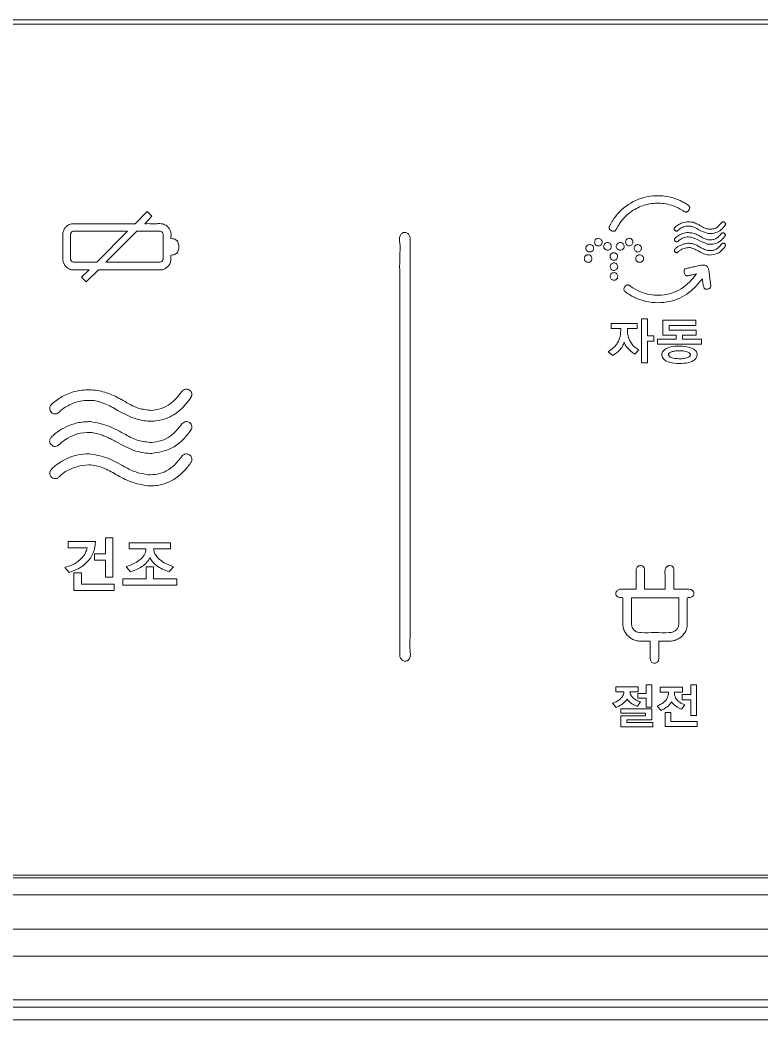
# Model space of a CAD drawing. Extents: x 7905 to 14077, y -986 to 9572.
# Drawn here: x 8870.1 to 8913.3, y -216.3 to -158 of the extents above; entities that cross this region are included whole.
import ezdxf

# ---------------------------------------------------------------- set-up
doc = ezdxf.new("R2010")
doc.units = 0
doc.header["$LTSCALE"] = 20
doc.header["$MEASUREMENT"] = 0
doc.layers.get('0').update_dxf_attribs({"linetype": 'CONTINUOUS'})

msp = doc.modelspace()

# ---------------------------------------------------------------- linework, layer by layer
at = {"color": 7, "linetype": 'Continuous', "lineweight": 15}
for p, q in [((8816.85923, -158.24731), (9020.85923, -158.24731)), ((8816.95162, -157.99746), (9020.95162, -157.99746)), ((8876.84525, -169.8718), (8877.53105, -169.16314)), ((8877.80537, -169.43746), (8877.39389, -169.8718)), ((8877.53105, -169.16314), (8877.80537, -169.43746)), ((8874.60497, -172.11208), (8876.38805, -170.30614)), ((8876.93669, -170.30614), (8875.13075, -172.11208)), ((8873.71343, -172.98076), (8874.14777, -172.56928)), ((8873.98775, -173.25508), (8873.71343, -172.98076)), ((8874.69641, -172.56928), (8873.98775, -173.25508)), ((8906.36488, -177.97837), (8906.36488, -175.42285)), ((8906.36488, -175.42285), (8906.71695, -175.42285)), ((8906.71695, -175.42285), (8906.71695, -176.40816)), ((8904.59838, -175.68698), (8906.11462, -175.68698)), ((8904.59838, -175.99072), (8904.59838, -175.68698)), ((8905.16389, -175.99072), (8904.59838, -175.99072)), ((8906.11462, -175.99072), (8905.547, -175.99072)), ((8906.11462, -175.68698), (8906.11462, -175.99072)), ((8907.61428, -175.50501), (8909.5341, -175.50501)), ((8907.61428, -176.37955), (8907.61428, -175.50501)), ((8907.96918, -175.79782), (8907.96918, -176.08745)), ((8909.5341, -175.79782), (8907.96918, -175.79782)), ((8909.5341, -175.50501), (8909.5341, -175.79782)), ((8906.71695, -176.40816), (8907.08878, -176.40816)), ((8907.08878, -176.40816), (8907.08878, -176.72354)), ((8907.29643, -176.60145), (8908.39568, -176.60145)), ((8907.29643, -176.8939), (8907.29643, -176.60145)), ((8908.39568, -176.37955), (8907.61428, -176.37955)), ((8907.96918, -176.08745), (8909.56232, -176.08745)), ((8908.39568, -176.60145), (8908.39568, -176.37955)), ((8908.75869, -176.37955), (8908.75869, -176.60145)), ((8909.56232, -176.37955), (8908.75869, -176.37955)), ((8908.75869, -176.60145), (8909.86324, -176.60145)), ((8909.56232, -176.08745), (8909.56232, -176.37955)), ((8909.86324, -176.60145), (8909.86324, -176.8939)), ((8906.71695, -176.72354), (8906.71695, -177.97837)), ((8907.08878, -176.72354), (8906.71695, -176.72354)), ((8909.86324, -176.8939), (8907.29643, -176.8939)), ((8904.68905, -177.55811), (8904.42517, -177.33198)), ((8906.20282, -177.22685), (8905.97845, -177.48156)), ((8906.71695, -177.97837), (8906.36488, -177.97837)), ((8875.10137, -188.19379), (8875.53176, -188.19379)), ((8875.10137, -189.12406), (8875.10137, -188.19379)), ((8875.53176, -188.19379), (8875.53176, -190.47379)), ((8872.93225, -188.75918), (8872.93225, -188.39829)), ((8872.93225, -188.39829), (8874.52821, -188.39829)), ((8874.02903, -188.75918), (8872.93225, -188.75918)), ((8876.48271, -188.46807), (8878.89853, -188.46807)), ((8876.48271, -188.82861), (8876.48271, -188.46807)), ((8877.46519, -188.83073), (8876.48271, -188.82861)), ((8878.89853, -188.82861), (8877.91604, -188.83073)), ((8878.89853, -188.46807), (8878.89853, -188.82861)), ((8874.46637, -189.12406), (8875.10137, -189.12406)), ((8874.46637, -189.48425), (8874.46637, -189.12406)), ((8872.98128, -190.19957), (8872.73786, -189.91277)), ((8875.10137, -189.48425), (8874.46637, -189.48425)), ((8875.10137, -190.47379), (8875.10137, -189.48425)), ((8877.47556, -190.57489), (8877.47556, -189.88415)), ((8877.47556, -189.88415), (8877.9056, -189.88415)), ((8877.9056, -189.88415), (8877.9056, -190.57489)), ((8873.26858, -191.24821), (8873.26858, -190.22762)), ((8873.26858, -190.22762), (8873.69897, -190.22762)), ((8873.69897, -190.22762), (8873.69897, -190.88696)), ((8875.53176, -190.47379), (8875.10137, -190.47379)), ((8876.12196, -190.57489), (8877.47556, -190.57489)), ((8876.12196, -190.93543), (8876.12196, -190.57489)), ((8877.9056, -190.57489), (8879.25921, -190.57489)), ((8879.25921, -190.57489), (8879.25921, -190.93543)), ((8873.69897, -190.88696), (8875.61491, -190.88696)), ((8875.61491, -190.88696), (8875.61491, -191.24821)), ((8879.25921, -190.93543), (8876.12196, -190.93543)), ((8906.54722, -191.17889), (8907.74102, -191.17889)), ((8875.61491, -191.24821), (8873.26858, -191.24821)), ((8905.78593, -191.67314), (8908.54289, -191.67314)), ((8904.86246, -196.87791), (8906.16632, -196.87791)), ((8904.86246, -197.1686), (8904.86246, -196.87791)), ((8906.16632, -196.87791), (8906.16632, -197.1686)), ((8906.64328, -196.75373), (8906.97066, -196.75373)), ((8906.64328, -197.25045), (8906.64328, -196.75373)), ((8906.97066, -196.75373), (8906.97066, -198.04913)), ((8907.45887, -196.89485), (8908.76273, -196.89485)), ((8907.45887, -197.18553), (8907.45887, -196.89485)), ((8908.76273, -196.89485), (8908.76273, -197.18553)), ((8909.23969, -196.75373), (8909.56706, -196.75373)), ((8909.23969, -197.321), (8909.23969, -196.75373)), ((8909.56706, -196.75373), (8909.56706, -198.54867)), ((8905.33941, -197.1686), (8904.86246, -197.1686)), ((8906.16632, -197.1686), (8905.68937, -197.1686)), ((8906.14657, -197.25045), (8906.64328, -197.25045)), ((8906.14657, -197.5242), (8906.14657, -197.25045)), ((8906.64328, -197.5242), (8906.14657, -197.5242)), ((8906.64328, -198.04913), (8906.64328, -197.5242)), ((8907.93582, -197.18553), (8907.45887, -197.18553)), ((8908.76273, -197.18553), (8908.28295, -197.18553)), ((8908.74298, -197.321), (8909.23969, -197.321)), ((8908.74298, -197.62016), (8908.74298, -197.321)), ((8904.88221, -198.07453), (8904.66772, -197.82053)), ((8905.15597, -198.15356), (8906.96219, -198.15356)), ((8905.15597, -198.4132), (8905.15597, -198.15356)), ((8906.30461, -197.74433), (8906.12681, -198.00116)), ((8906.97066, -198.04913), (8906.64328, -198.04913)), ((8906.96219, -198.15356), (8906.96219, -198.79984)), ((8907.50402, -198.24669), (8907.26978, -198.00116)), ((8908.88691, -197.91367), (8908.68935, -198.16767)), ((8909.23969, -197.62016), (8908.74298, -197.62016)), ((8909.23969, -198.54867), (8909.23969, -197.62016)), ((8906.60659, -198.4132), (8905.15597, -198.4132)), ((8905.15597, -198.55996), (8906.60659, -198.55996)), ((8905.15597, -199.20907), (8905.15597, -198.55996)), ((8906.60659, -198.55996), (8906.60659, -198.4132)), ((8907.74955, -198.37087), (8908.07693, -198.37087)), ((8907.74955, -199.18085), (8907.74955, -198.37087)), ((8908.07693, -198.37087), (8908.07693, -198.8958)), ((8909.56706, -198.54867), (8909.23969, -198.54867)), ((8907.02428, -199.20907), (8905.15597, -199.20907)), ((8905.50874, -198.79984), (8905.50874, -198.9466)), ((8906.96219, -198.79984), (8905.50874, -198.79984)), ((8905.50874, -198.9466), (8907.02428, -198.9466)), ((8907.02428, -198.9466), (8907.02428, -199.20907)), ((8909.62069, -199.18085), (8907.74955, -199.18085)), ((8908.07693, -198.8958), (8909.62069, -198.8958)), ((8909.62069, -198.8958), (8909.62069, -199.18085)), ((9020.85923, -207.84731), (8816.85923, -207.84731)), ((9020.95162, -207.99746), (8816.95162, -207.99746)), ((8816.95163, -208.99746), (9020.95163, -208.99746)), ((9020.95162, -210.99746), (8816.95162, -210.99746)), ((9015.33321, -212.56551), (8822.57003, -212.56551)), ((8822.50781, -215.1104), (9015.39544, -215.1104)), ((9015.39544, -215.53622), (8822.50781, -215.53622)), ((8817.86493, -216.29108), (9020.03832, -216.29108)), ((8817.86493, -216.29168), (9020.03832, -216.29168))]:
    msp.add_line(p, q, dxfattribs=at)
for points, knots in [([(8909.08023, -168.789), (8909.10012, -168.8044), (8909.13464, -168.83114), (8909.16887, -168.88293), (8909.18272, -168.94769), (8909.16061, -169.03), (8909.11153, -169.10489), (8909.05518, -169.16317), (8908.99668, -169.19316), (8908.93247, -169.19505), (8908.85621, -169.16616), (8908.76085, -169.0955), (8908.51182, -168.95096), (8908.02383, -168.73577), (8907.26836, -168.6322), (8906.43348, -168.78091), (8905.68086, -169.17633), (8905.2234, -169.64504), (8905.00569, -169.99476), (8904.93192, -170.12344), (8904.899, -170.1978), (8904.87297, -170.23996), (8904.84375, -170.2754), (8904.80554, -170.30251), (8904.74452, -170.32112), (8904.65368, -170.30278), (8904.56697, -170.25867), (8904.50458, -170.20204), (8904.48106, -170.15045), (8904.47822, -170.10267), (8904.48611, -170.05866), (8904.505, -170.00631), (8904.54668, -169.91973), (8904.61625, -169.79546), (8904.7363, -169.5983), (8904.95968, -169.29647), (8905.49147, -168.76217), (8906.52856, -168.23154), (8907.72861, -168.19967), (8908.49379, -168.45879), (8908.85318, -168.64004), (8909.00379, -168.73885), (8909.08023, -168.789)], [0, 0, 0, 0, 0.00663282, 0.01151467, 0.01611634, 0.02376659, 0.03331543, 0.03968121, 0.04507853, 0.05028373, 0.05619537, 0.06633925, 0.08162239, 0.13249755, 0.2067574, 0.28002871, 0.35386234, 0.42874618, 0.45016549, 0.46305569, 0.46802177, 0.47168771, 0.47616766, 0.48010768, 0.48393272, 0.49275186, 0.50368917, 0.50957507, 0.51472546, 0.5182386, 0.52211861, 0.52649757, 0.53295543, 0.54757091, 0.56423804, 0.59412624, 0.64690614, 0.76298116, 0.89347387, 0.95228325, 0.97578085, 1, 1, 1, 1]), ([(8874.14777, -172.56928), (8873.99482, -172.56932), (8873.77458, -172.56936), (8873.5013, -172.56918), (8873.3099, -172.56965), (8873.08932, -172.5671), (8872.86537, -172.46038), (8872.71353, -172.27833), (8872.63673, -172.09414), (8872.61432, -171.94528), (8872.61628, -171.85252), (8872.61606, -171.78424), (8872.61619, -171.67003), (8872.61637, -171.3955), (8872.6136, -171.01997), (8872.6209, -170.68613), (8872.61153, -170.45865), (8872.64051, -170.28661), (8872.75444, -170.08831), (8872.93961, -169.929), (8873.1391, -169.87313), (8873.26374, -169.87179), (8873.35944, -169.87182), (8873.51616, -169.87179), (8873.87468, -169.87181), (8875.00145, -169.87179), (8876.02578, -169.8718), (8876.84525, -169.8718)], [0, 0, 0, 0, 0.05809144, 0.08365195, 0.10373508, 0.13089941, 0.16675818, 0.19352461, 0.21936393, 0.24161685, 0.25011364, 0.25458385, 0.26755074, 0.29348451, 0.35883767, 0.41018647, 0.42021368, 0.44529243, 0.4752025, 0.50531049, 0.53575013, 0.55147574, 0.55264195, 0.57209222, 0.61099323, 0.6887943, 1, 1, 1, 1]), ([(8877.39389, -169.8718), (8877.53013, -169.87017), (8877.77343, -169.86725), (8878.04083, -169.88119), (8878.22382, -169.86203), (8878.3941, -169.87323), (8878.62717, -169.94865), (8878.85972, -170.15885), (8878.93585, -170.41646), (8878.9241, -170.61594), (8878.92505, -170.69989), (8878.92551, -170.74048)], [0, 0, 0, 0, 0.192969523, 0.344588434, 0.377736426, 0.453114911, 0.584660236, 0.716871549, 0.881214414, 0.942568301, 1, 1, 1, 1]), ([(8908.31995, -170.26166), (8908.30986, -170.25021), (8908.29161, -170.2295), (8908.27456, -170.19418), (8908.27181, -170.15622), (8908.28786, -170.11595), (8908.30849, -170.0926), (8908.31995, -170.07962)], [0, 0, 0, 0, 0.218842, 0.39609953, 0.55358189, 0.75192292, 1, 1, 1, 1]), ([(8908.31995, -170.07962), (8908.35254, -170.05116), (8908.46255, -169.95506), (8908.6864, -169.82862), (8909.01761, -169.74551), (8909.24984, -169.77403), (8909.37405, -169.78929)], [0, 0, 0, 0, 0.11435229, 0.38605955, 0.67166025, 1, 1, 1, 1]), ([(8910.24718, -170.44334), (8910.10322, -170.39976), (8909.8423, -170.32078), (8909.58372, -170.14488), (8909.37784, -170.05932), (8909.16836, -170.00584), (8908.89374, -170.01721), (8908.66407, -170.11866), (8908.54967, -170.20619), (8908.51231, -170.24657), (8908.50374, -170.25742), (8908.50212, -170.26067), (8908.50163, -170.26166)], [0, 0, 0, 0, 0.23628406, 0.428278497, 0.489442139, 0.588014714, 0.768403402, 0.911240016, 0.97827637, 0.994268093, 0.998256663, 1, 1, 1, 1]), ([(8909.37405, -169.78929), (8909.46429, -169.82418), (8909.61478, -169.88238), (8909.75424, -169.96327), (8909.81008, -169.99566)], [0, 0, 0, 0, 0.5996379, 1, 1, 1, 1]), ([(8909.81008, -169.99566), (8909.89706, -170.04782), (8910.04528, -170.1367), (8910.21362, -170.17345), (8910.28316, -170.18863)], [0, 0, 0, 0, 0.58688515, 1, 1, 1, 1]), ([(8911.24095, -169.95862), (8911.16502, -170.05588), (8911.01904, -170.24287), (8910.72935, -170.39653), (8910.49632, -170.44216), (8910.36822, -170.44336), (8910.3198, -170.44334), (8910.29067, -170.44334), (8910.26692, -170.44334), (8910.24718, -170.44334)], [0, 0, 0, 0, 0.31609204, 0.60773064, 0.82372257, 0.92468101, 0.93856891, 0.94895193, 1, 1, 1, 1]), ([(8910.28316, -170.18863), (8910.36752, -170.19204), (8910.5295, -170.19858), (8910.81038, -170.08545), (8910.94063, -169.91838), (8911.02258, -169.81327)], [0, 0, 0, 0, 0.28730604, 0.55163836, 1, 1, 1, 1]), ([(8911.02258, -169.81327), (8911.03755, -169.80062), (8911.06661, -169.77603), (8911.11789, -169.7613), (8911.16659, -169.76523), (8911.19144, -169.7811), (8911.20426, -169.78929)], [0, 0, 0, 0, 0.29075471, 0.56465343, 0.77560572, 1, 1, 1, 1]), ([(8911.20426, -169.78929), (8911.21445, -169.79655), (8911.23423, -169.81064), (8911.25321, -169.8419), (8911.26232, -169.87826), (8911.25998, -169.91943), (8911.2474, -169.94534), (8911.24095, -169.95862)], [0, 0, 0, 0, 0.19317203, 0.37499087, 0.55487408, 0.77186875, 1, 1, 1, 1]), ([(8876.38805, -170.30614), (8875.77261, -170.30641), (8874.8987, -170.30679), (8873.91349, -170.30539), (8873.49466, -170.30703), (8873.29587, -170.30497), (8873.18513, -170.3094), (8873.12338, -170.35831), (8873.09388, -170.39924), (8873.07548, -170.4466), (8873.07033, -170.55738), (8873.07786, -170.87987), (8873.06724, -171.28845), (8873.08084, -171.69596), (8873.05869, -171.89637), (8873.08844, -172.01127), (8873.12292, -172.061), (8873.21218, -172.12552), (8873.45074, -172.10136), (8873.9171, -172.11951), (8874.32982, -172.11505), (8874.60497, -172.11208)], [0, 0, 0, 0, 0.28423165, 0.40360923, 0.4561352, 0.47677065, 0.49673506, 0.50458639, 0.5122648, 0.51988664, 0.52765843, 0.56318746, 0.6693007, 0.71599055, 0.75203747, 0.76105014, 0.77013155, 0.77946319, 0.81051204, 0.8736745, 1, 1, 1, 1]), ([(8875.13075, -172.11208), (8875.74507, -172.10877), (8876.61742, -172.10406), (8877.61302, -172.12141), (8878.06181, -172.09917), (8878.3141, -172.13947), (8878.42669, -172.04538), (8878.46135, -171.98365), (8878.47775, -171.87221), (8878.45534, -171.54868), (8878.47729, -171.13986), (8878.4585, -170.73205), (8878.48893, -170.51814), (8878.43833, -170.38289), (8878.36492, -170.31771), (8878.26691, -170.30281), (8878.06603, -170.31035), (8877.62048, -170.30285), (8877.21021, -170.30483), (8876.93669, -170.30614)], [0, 0, 0, 0, 0.28403085, 0.40332373, 0.4558125, 0.49545312, 0.51171602, 0.51980606, 0.52764539, 0.56308789, 0.66912597, 0.71578282, 0.75208554, 0.76620278, 0.78071429, 0.7948667, 0.8106461, 0.87376426, 1, 1, 1, 1]), ([(8878.92551, -170.74048), (8878.98442, -170.74231), (8879.11521, -170.74637), (8879.27333, -170.84929), (8879.35283, -170.9921), (8879.37818, -171.11244), (8879.38462, -171.22053), (8879.37833, -171.3286), (8879.35317, -171.44905), (8879.27326, -171.59169), (8879.11524, -171.69473), (8878.98443, -171.69878), (8878.92551, -171.70061)], [0, 0, 0, 0, 0.11602083, 0.2575771, 0.34963356, 0.43525291, 0.49997012, 0.56466022, 0.6502385, 0.74242316, 0.8839791, 1, 1, 1, 1]), ([(8892.57119, -195.37965), (8892.51056, -195.36383), (8892.38932, -195.3322), (8892.2499, -195.10935), (8892.28799, -194.65169), (8892.25929, -193.74471), (8892.27992, -191.88684), (8892.26465, -188.18694), (8892.27762, -182.89458), (8892.25916, -177.59922), (8892.28789, -173.90353), (8892.24802, -172.03988), (8892.30443, -171.12715), (8892.22495, -170.64509), (8892.3811, -170.42303), (8892.56788, -170.35494), (8892.7513, -170.43342), (8892.89306, -170.64608), (8892.85462, -171.1112), (8892.88354, -172.01323), (8892.86276, -173.87479), (8892.87813, -177.57205), (8892.86512, -182.86594), (8892.88354, -188.16071), (8892.85491, -191.85673), (8892.89463, -193.71999), (8892.83843, -194.63319), (8892.91761, -195.11446), (8892.76087, -195.33781), (8892.63488, -195.37978), (8892.57137, -195.37965), (8892.57119, -195.37965)], [0, 0, 0, 0, 0.00359359, 0.00718555, 0.01438705, 0.03006493, 0.06142068, 0.12413219, 0.24955521, 0.37497823, 0.43768973, 0.46904548, 0.48472337, 0.49275715, 0.49622985, 0.49996864, 0.50356565, 0.50718111, 0.51439424, 0.53007211, 0.56142788, 0.62413938, 0.74956239, 0.8749854, 0.93769692, 0.96905267, 0.98473054, 0.99275934, 0.99623622, 0.9999897, 1, 1, 1, 1]), ([(8903.84024, -170.72316), (8903.87502, -170.72853), (8903.94434, -170.73923), (8904.02545, -170.80593), (8904.07715, -170.89253), (8904.07232, -170.99263), (8904.02794, -171.08137), (8903.95901, -171.14359), (8903.88256, -171.17138), (8903.81736, -171.17313), (8903.75283, -171.15785), (8903.69478, -171.11984), (8903.6522, -171.05772), (8903.63122, -170.98588), (8903.63064, -170.91086), (8903.65054, -170.83871), (8903.69226, -170.77648), (8903.75832, -170.73093), (8903.81183, -170.72586), (8903.84024, -170.72316)], [0, 0, 0, 0, 0.074713033, 0.148905774, 0.218601197, 0.284715468, 0.355357734, 0.428526113, 0.479194663, 0.527890903, 0.56721825, 0.620929216, 0.673330487, 0.726541685, 0.780255817, 0.833388155, 0.885668726, 0.939298389, 1, 1, 1, 1]), ([(8905.43825, -170.93811), (8905.44145, -170.90848), (8905.44766, -170.85099), (8905.49819, -170.77888), (8905.57069, -170.73244), (8905.65772, -170.71669), (8905.74483, -170.73808), (8905.81419, -170.79195), (8905.85988, -170.86363), (8905.8744, -170.94742), (8905.85179, -171.02998), (8905.80491, -171.10304), (8905.73538, -171.1583), (8905.64777, -171.17846), (8905.56173, -171.1529), (8905.49542, -171.09561), (8905.44892, -171.02174), (8905.44174, -170.96551), (8905.43825, -170.93811)], [0, 0, 0, 0, 0.06472134, 0.12555555, 0.18629637, 0.25037941, 0.31478884, 0.37771153, 0.43922495, 0.49806287, 0.55919303, 0.62319814, 0.68666963, 0.75000678, 0.81310392, 0.87644778, 0.93979698, 1, 1, 1, 1]), ([(8908.65499, -170.7736), (8908.62343, -170.79331), (8908.57124, -170.8259), (8908.51071, -170.88576), (8908.46486, -170.91832), (8908.42496, -170.92752), (8908.3955, -170.92209), (8908.36056, -170.9109), (8908.3267, -170.8933), (8908.3, -170.86957), (8908.28734, -170.84005), (8908.28128, -170.80441), (8908.28792, -170.75987), (8908.30924, -170.73433), (8908.3203, -170.72108)], [0, 0, 0, 0, 0.19217685, 0.31781126, 0.44311429, 0.47615501, 0.52747541, 0.59554862, 0.66699236, 0.72447608, 0.77682495, 0.83002596, 0.9118393, 1, 1, 1, 1]), ([(8908.50163, -170.26166), (8908.49033, -170.27166), (8908.46983, -170.28981), (8908.43475, -170.30677), (8908.39687, -170.30959), (8908.35647, -170.2937), (8908.333, -170.27311), (8908.31995, -170.26166)], [0, 0, 0, 0, 0.217037478, 0.393721444, 0.55145885, 0.750633464, 1, 1, 1, 1]), ([(8908.3203, -170.72108), (8908.3224, -170.71828), (8908.32812, -170.71066), (8908.34513, -170.69409), (8908.38807, -170.65573), (8908.5061, -170.56844), (8908.71477, -170.45729), (8909.02461, -170.36849), (8909.24509, -170.40087), (8909.36205, -170.41804)], [0, 0, 0, 0, 0.00928194, 0.02530579, 0.06292848, 0.16238835, 0.41437408, 0.68930312, 1, 1, 1, 1]), ([(8909.28974, -170.66075), (8909.17055, -170.64569), (8908.94633, -170.61733), (8908.74793, -170.72375), (8908.65499, -170.7736)], [0, 0, 0, 0, 0.53153736, 1, 1, 1, 1]), ([(8910.19849, -171.0601), (8910.00306, -170.97197), (8909.70141, -170.83595), (8909.39695, -170.70638), (8909.28974, -170.66075)], [0, 0, 0, 0, 0.64787604, 1, 1, 1, 1]), ([(8909.36205, -170.41804), (8909.44844, -170.4489), (8909.59558, -170.50146), (8909.73092, -170.57925), (8909.7868, -170.61136)], [0, 0, 0, 0, 0.58710909, 1, 1, 1, 1]), ([(8909.7868, -170.61136), (8909.86437, -170.65766), (8910.0049, -170.74154), (8910.21854, -170.81391), (8910.42391, -170.81548), (8910.63567, -170.78701), (8910.85233, -170.65263), (8910.96264, -170.5164), (8911.02258, -170.44238)], [0, 0, 0, 0, 0.19248626, 0.34871534, 0.47278309, 0.6277005, 0.79771162, 1, 1, 1, 1]), ([(8911.24024, -170.58738), (8911.15685, -170.69083), (8911.00402, -170.88043), (8910.69559, -171.03798), (8910.47314, -171.07302), (8910.35664, -171.07214), (8910.33338, -171.07169), (8910.31316, -171.06779), (8910.26845, -171.06503), (8910.22662, -171.06208), (8910.19849, -171.0601)], [0, 0, 0, 0, 0.32687918, 0.59904165, 0.83806278, 0.87879566, 0.88890403, 0.8957157, 0.92989052, 1, 1, 1, 1]), ([(8911.02258, -170.44238), (8911.03084, -170.43343), (8911.04648, -170.41649), (8911.07676, -170.40131), (8911.11295, -170.39478), (8911.15459, -170.40157), (8911.19632, -170.42358), (8911.23028, -170.45636), (8911.25255, -170.49694), (8911.25976, -170.54435), (8911.24687, -170.57277), (8911.24024, -170.58738)], [0, 0, 0, 0, 0.09631061, 0.18240842, 0.26415573, 0.38596858, 0.51033457, 0.63495154, 0.75627822, 0.87469728, 1, 1, 1, 1]), ([(8903.34656, -171.09072), (8903.3766, -171.09406), (8903.43555, -171.10061), (8903.51163, -171.14809), (8903.56559, -171.21708), (8903.58605, -171.30351), (8903.56671, -171.39027), (8903.51351, -171.46112), (8903.43846, -171.50844), (8903.34985, -171.5278), (8903.25968, -171.50907), (8903.18403, -171.459), (8903.12962, -171.3904), (8903.10556, -171.30756), (8903.12741, -171.2246), (8903.17949, -171.15512), (8903.25426, -171.1043), (8903.31531, -171.09059), (8903.34608, -171.09072), (8903.34656, -171.09072)], [0, 0, 0, 0, 0.06449956, 0.12659132, 0.18755572, 0.24937793, 0.31163213, 0.37309749, 0.43565203, 0.49942708, 0.56392448, 0.62867893, 0.69139474, 0.7496504, 0.80756265, 0.86941877, 0.93362169, 0.99896861, 1, 1, 1, 1]), ([(8904.60403, -171.20029), (8904.60238, -171.22226), (8904.59922, -171.26417), (8904.57266, -171.32002), (8904.52867, -171.3703), (8904.46394, -171.40715), (8904.38069, -171.42182), (8904.29648, -171.39603), (8904.22376, -171.34423), (8904.16761, -171.27555), (8904.14817, -171.18995), (8904.17569, -171.10777), (8904.22742, -171.03608), (8904.30132, -170.98205), (8904.39099, -170.95976), (8904.47977, -170.98368), (8904.547, -171.0418), (8904.59338, -171.11633), (8904.60055, -171.17284), (8904.60403, -171.20029)], [0, 0, 0, 0, 0.04738162, 0.09037567, 0.13124128, 0.19061895, 0.24820839, 0.30936444, 0.3756891, 0.43989351, 0.49744316, 0.55722162, 0.62160826, 0.68690527, 0.75169261, 0.81490399, 0.87778786, 0.94061952, 1, 1, 1, 1]), ([(8905.35626, -171.19994), (8905.35469, -171.2215), (8905.35168, -171.26268), (8905.32555, -171.31788), (8905.28065, -171.36829), (8905.21141, -171.40552), (8905.12296, -171.42095), (8905.03234, -171.40151), (8904.95704, -171.34939), (8904.90328, -171.27942), (8904.88289, -171.19409), (8904.90889, -171.10997), (8904.96109, -171.03681), (8905.03548, -170.98132), (8905.12712, -170.95924), (8905.21781, -170.98489), (8905.28984, -171.04141), (8905.34322, -171.11489), (8905.35204, -171.17239), (8905.35626, -171.19994)], [0, 0, 0, 0, 0.04552153, 0.0869267, 0.12680382, 0.18703507, 0.24980297, 0.31374926, 0.37817618, 0.44024152, 0.49737201, 0.55663658, 0.62082654, 0.68576597, 0.7495558, 0.81335793, 0.87811086, 0.94158972, 1, 1, 1, 1]), ([(8906.36189, -171.30673), (8906.35798, -171.33567), (8906.35025, -171.39293), (8906.29646, -171.4624), (8906.22752, -171.50883), (8906.1464, -171.52868), (8906.06476, -171.5072), (8905.99631, -171.45691), (8905.94534, -171.38819), (8905.92488, -171.30529), (8905.94477, -171.22382), (8905.99127, -171.15434), (8906.0614, -171.1041), (8906.14773, -171.08583), (8906.23393, -171.10561), (8906.30293, -171.15631), (8906.35139, -171.22577), (8906.35842, -171.27999), (8906.36189, -171.30673)], [0, 0, 0, 0, 0.06486044, 0.12830339, 0.19066288, 0.25032424, 0.31041861, 0.37454578, 0.43883389, 0.49989086, 0.56044486, 0.62234212, 0.68512069, 0.75021193, 0.81532469, 0.87821907, 0.93994731, 1, 1, 1, 1]), ([(8908.31995, -171.51942), (8908.31109, -171.5089), (8908.29463, -171.48937), (8908.28309, -171.45388), (8908.28396, -171.41338), (8908.30196, -171.36912), (8908.34352, -171.31408), (8908.43278, -171.24019), (8908.57191, -171.15221), (8908.78623, -171.05786), (8909.05801, -171.00053), (8909.34667, -171.02509), (8909.58725, -171.12565), (8909.72026, -171.20259), (8909.7868, -171.24107)], [0, 0, 0, 0, 0.02285015, 0.04243863, 0.06095212, 0.0896762, 0.12071431, 0.1757687, 0.28248327, 0.39581264, 0.56641008, 0.74258444, 0.87124001, 1, 1, 1, 1]), ([(8909.20472, -171.26471), (8909.10373, -171.26786), (8908.91634, -171.27369), (8908.69567, -171.37498), (8908.56925, -171.45755), (8908.51685, -171.502), (8908.50546, -171.51419), (8908.50276, -171.51774), (8908.5022, -171.51893), (8908.50198, -171.51941)], [0, 0, 0, 0, 0.3915928, 0.72663978, 0.93259616, 0.98263106, 0.9948753, 0.99793331, 1, 1, 1, 1]), ([(8909.66509, -171.45874), (8909.62273, -171.43581), (8909.53916, -171.39059), (8909.39036, -171.31308), (8909.27475, -171.28296), (8909.20472, -171.26471)], [0, 0, 0, 0, 0.28832648, 0.56887501, 1, 1, 1, 1]), ([(8909.7868, -171.24107), (8909.87255, -171.28727), (8910.02275, -171.36818), (8910.22471, -171.43631), (8910.38373, -171.44368), (8910.53172, -171.43805), (8910.70493, -171.37794), (8910.88274, -171.24949), (8910.97418, -171.12496), (8911.02258, -171.05904)], [0, 0, 0, 0, 0.20661119, 0.36185137, 0.44543136, 0.54290995, 0.67414721, 0.82750078, 1, 1, 1, 1]), ([(8911.24024, -171.20403), (8911.16893, -171.2948), (8911.03644, -171.46344), (8910.72787, -171.66093), (8910.48459, -171.6843), (8910.341, -171.6981)], [0, 0, 0, 0, 0.3232527, 0.60055555, 1, 1, 1, 1]), ([(8911.02258, -171.05904), (8911.03743, -171.04632), (8911.06629, -171.02163), (8911.11741, -171.00644), (8911.16638, -171.01045), (8911.19133, -171.02665), (8911.20426, -171.03505)], [0, 0, 0, 0, 0.28936775, 0.56214521, 0.77304973, 1, 1, 1, 1]), ([(8911.20426, -171.03505), (8911.21442, -171.04227), (8911.23416, -171.0563), (8911.25313, -171.08746), (8911.26223, -171.12378), (8911.25975, -171.16499), (8911.24686, -171.19079), (8911.24024, -171.20403)], [0, 0, 0, 0, 0.19259118, 0.37423237, 0.55405434, 0.77110524, 1, 1, 1, 1]), ([(8878.92551, -171.70061), (8878.92531, -171.74362), (8878.92481, -171.85148), (8878.93012, -172.02875), (8878.85903, -172.22221), (8878.73252, -172.38501), (8878.56972, -172.50644), (8878.36635, -172.57824), (8878.16338, -172.56746), (8877.97012, -172.56969), (8877.51044, -172.56853), (8876.4195, -172.5699), (8875.38564, -172.56953), (8874.69641, -172.56928)], [0, 0, 0, 0, 0.02685728, 0.0673456, 0.10955251, 0.1522264, 0.19438111, 0.23465294, 0.28380337, 0.31961282, 0.35542304, 0.57028202, 1, 1, 1, 1]), ([(8903.25956, -171.67778), (8903.26987, -171.67768), (8903.28526, -171.67752), (8903.30989, -171.6815), (8903.34928, -171.70189), (8903.40219, -171.73504), (8903.44647, -171.79603), (8903.47137, -171.85855), (8903.4748, -171.92524), (8903.46008, -171.98971), (8903.42812, -172.04782), (8903.37853, -172.09271), (8903.32113, -172.11978), (8903.25115, -172.1284), (8903.17304, -172.11218), (8903.08798, -172.07158), (8903.03821, -171.98986), (8903.02238, -171.90123), (8903.03914, -171.81306), (8903.08062, -171.74863), (8903.13274, -171.70751), (8903.18187, -171.69209), (8903.22499, -171.68123), (8903.2497, -171.67876), (8903.25956, -171.67778)], [0, 0, 0, 0, 0.02210099, 0.03297935, 0.05311013, 0.11640437, 0.16508225, 0.21213022, 0.25900265, 0.30596089, 0.35246987, 0.39896593, 0.44721552, 0.48628615, 0.54807027, 0.61659849, 0.68162377, 0.74456982, 0.80650973, 0.8696889, 0.90458974, 0.94679265, 0.97877014, 1, 1, 1, 1]), ([(8904.53182, -171.79098), (8904.53291, -171.76559), (8904.53483, -171.72059), (8904.55753, -171.66149), (8904.60012, -171.61422), (8904.66002, -171.58102), (8904.73676, -171.55965), (8904.81234, -171.57163), (8904.87943, -171.60035), (8904.93273, -171.6443), (8904.96666, -171.7034), (8904.97933, -171.77529), (8904.96774, -171.85278), (8904.92861, -171.92791), (8904.86538, -171.98636), (8904.77951, -172.01221), (8904.68904, -172.00177), (8904.59845, -171.95619), (8904.55603, -171.88349), (8904.53543, -171.82578), (8904.53293, -171.80165), (8904.53182, -171.79098)], [0, 0, 0, 0, 0.05468551, 0.09691163, 0.13375446, 0.18990007, 0.24283652, 0.30298858, 0.35094332, 0.39960847, 0.44958382, 0.49477342, 0.55512427, 0.61543722, 0.67484913, 0.73627892, 0.8028619, 0.86785006, 0.94776658, 0.97690631, 1, 1, 1, 1]), ([(8906.48557, -171.911), (8906.48341, -171.93425), (8906.47923, -171.97922), (8906.44486, -172.03784), (8906.39646, -172.08188), (8906.31792, -172.12101), (8906.22629, -172.12979), (8906.14056, -172.10375), (8906.08398, -172.06598), (8906.04325, -172.01255), (8906.02448, -171.94974), (8906.02573, -171.88511), (8906.04419, -171.82256), (8906.07779, -171.76575), (8906.12501, -171.71918), (8906.1846, -171.68543), (8906.22973, -171.68038), (8906.25274, -171.67781)], [0, 0, 0, 0, 0.06581375, 0.12728053, 0.18821898, 0.25010319, 0.37496688, 0.43816105, 0.50267323, 0.56555418, 0.62557512, 0.68585953, 0.74727305, 0.80943783, 0.87179898, 0.93463377, 1, 1, 1, 1]), ([(8906.25274, -171.67781), (8906.28709, -171.68305), (8906.35494, -171.69339), (8906.42951, -171.75627), (8906.47574, -171.83116), (8906.48228, -171.88424), (8906.48557, -171.911)], [0, 0, 0, 0, 0.28376325, 0.56054686, 0.77847582, 1, 1, 1, 1]), ([(8908.50198, -171.51941), (8908.49054, -171.5295), (8908.46985, -171.54775), (8908.4346, -171.56483), (8908.39667, -171.56758), (8908.3564, -171.55148), (8908.33298, -171.53088), (8908.31995, -171.51942)], [0, 0, 0, 0, 0.21879786, 0.39577341, 0.55296678, 0.75131312, 1, 1, 1, 1]), ([(8910.22213, -171.6891), (8910.11852, -171.66041), (8909.9233, -171.60635), (8909.74756, -171.50588), (8909.66509, -171.45874)], [0, 0, 0, 0, 0.53075541, 1, 1, 1, 1]), ([(8910.341, -171.6981), (8910.31244, -171.69511), (8910.27289, -171.69098), (8910.23317, -171.68951), (8910.22213, -171.6891)], [0, 0, 0, 0, 0.722008703, 1, 1, 1, 1]), ([(8904.76472, -172.15491), (8904.79474, -172.15905), (8904.85399, -172.16724), (8904.92482, -172.2239), (8904.971, -172.29578), (8904.98695, -172.38115), (8904.9593, -172.46528), (8904.9071, -172.53739), (8904.83793, -172.5922), (8904.75241, -172.61019), (8904.67059, -172.58166), (8904.59944, -172.5292), (8904.54595, -172.45581), (8904.52374, -172.36724), (8904.54866, -172.27987), (8904.60644, -172.21317), (8904.68064, -172.16597), (8904.73725, -172.15852), (8904.76472, -172.15491)], [0, 0, 0, 0, 0.06481151, 0.12793881, 0.18957244, 0.24815966, 0.30998756, 0.37624713, 0.44013552, 0.49762242, 0.55773155, 0.62253833, 0.68785477, 0.75160598, 0.81394788, 0.8770767, 0.94034692, 1, 1, 1, 1]), ([(8909.57887, -172.79862), (8909.51871, -172.81253), (8909.37406, -172.84596), (8909.20189, -172.88321), (8909.07028, -172.9043), (8909.01046, -172.90804), (8908.96699, -172.90136), (8908.92003, -172.87561), (8908.87641, -172.81486), (8908.85062, -172.73578), (8908.8429, -172.66122), (8908.84856, -172.60141), (8908.88115, -172.52601), (8909.02345, -172.46469), (8909.24457, -172.42135), (8909.4728, -172.37681), (8909.67255, -172.32798), (8909.82127, -172.29172), (8909.97527, -172.28107), (8910.1024, -172.2877), (8910.18581, -172.35244), (8910.24971, -172.44724), (8910.31742, -172.63791), (8910.32932, -172.933), (8910.37572, -173.23853), (8910.40703, -173.44962), (8910.41139, -173.55906), (8910.38182, -173.60731), (8910.3387, -173.64143), (8910.25941, -173.68029), (8910.17212, -173.6962), (8910.09399, -173.68357), (8910.05099, -173.66517), (8910.00096, -173.60411), (8909.97079, -173.47848), (8909.93986, -173.29635), (8909.92379, -173.15736), (8909.91507, -173.0819)], [0, 0, 0, 0, 0.03997855, 0.09613027, 0.11401325, 0.12623766, 0.13483169, 0.14206776, 0.16033393, 0.18139755, 0.19551454, 0.20857031, 0.220054, 0.24677242, 0.30157278, 0.36947275, 0.39602102, 0.4349931, 0.46794751, 0.49679255, 0.51384966, 0.53413704, 0.57026668, 0.64308684, 0.72414043, 0.76968434, 0.7827724, 0.7930686, 0.80487272, 0.81801689, 0.85010058, 0.85992942, 0.86911381, 0.87964586, 0.90955462, 0.95089953, 1, 1, 1, 1]), ([(8904.76472, -172.72405), (8904.79498, -172.72743), (8904.85377, -172.73401), (8904.92688, -172.78672), (8904.97321, -172.86165), (8904.98626, -172.95172), (8904.96108, -173.04072), (8904.90751, -173.11373), (8904.83608, -173.1645), (8904.75108, -173.1784), (8904.66921, -173.15394), (8904.59676, -173.10408), (8904.54323, -173.0281), (8904.52461, -172.93487), (8904.54681, -172.84307), (8904.6056, -172.77509), (8904.68122, -172.73273), (8904.73717, -172.72691), (8904.76472, -172.72405)], [0, 0, 0, 0, 0.06450431, 0.12533062, 0.18598274, 0.24970713, 0.31496291, 0.37961582, 0.44122946, 0.49857711, 0.55801146, 0.62047723, 0.68466753, 0.75277903, 0.81867747, 0.88011068, 0.94095188, 1, 1, 1, 1]), ([(8909.91507, -173.0819), (8909.63412, -173.41153), (8909.08009, -174.06153), (8907.80775, -174.53018), (8906.80677, -174.4802), (8906.1898, -174.27273), (8905.92974, -174.15822), (8905.67828, -174.01698), (8905.49459, -173.89578), (8905.38275, -173.80309), (8905.34396, -173.74793), (8905.33068, -173.68782), (8905.34824, -173.61149), (8905.40088, -173.5333), (8905.46302, -173.46819), (8905.52294, -173.44262), (8905.56723, -173.43888), (8905.61318, -173.44905), (8905.64991, -173.46678), (8905.67899, -173.48478), (8905.75759, -173.54155), (8906.00022, -173.71346), (8906.59188, -173.99064), (8907.57473, -174.10962), (8908.76386, -173.75808), (8909.30446, -173.12167), (8909.57887, -172.79862)], [0, 0, 0, 0, 0.1259689, 0.24840647, 0.38498033, 0.41238032, 0.44031581, 0.46869604, 0.49740352, 0.50517014, 0.5114153, 0.51693313, 0.52278541, 0.53397319, 0.54444431, 0.54874311, 0.55289805, 0.55734873, 0.56246228, 0.56486231, 0.56743605, 0.59106594, 0.65258098, 0.75803145, 0.87717457, 1, 1, 1, 1]), ([(8904.42517, -177.33198), (8904.52602, -177.26452), (8904.71187, -177.1402), (8904.91859, -176.90442), (8905.04825, -176.67314), (8905.14481, -176.37177), (8905.15622, -176.14392), (8905.16389, -175.99072)], [0, 0, 0, 0, 0.22510153, 0.41485045, 0.57748551, 0.71592011, 1, 1, 1, 1]), ([(8905.547, -175.99072), (8905.548, -176.07597), (8905.55042, -176.28224), (8905.61867, -176.56653), (8905.75458, -176.83176), (8905.94069, -177.05313), (8906.11099, -177.16599), (8906.20282, -177.22685)], [0, 0, 0, 0, 0.17332481, 0.41941016, 0.58603548, 0.77677053, 1, 1, 1, 1]), ([(8905.35227, -176.78024), (8905.32319, -176.86046), (8905.25935, -177.03659), (8905.03262, -177.30863), (8904.81974, -177.46321), (8904.68905, -177.55811)], [0, 0, 0, 0, 0.2441063, 0.53594759, 1, 1, 1, 1]), ([(8905.97845, -177.48156), (8905.82529, -177.36748), (8905.6154, -177.21115), (8905.41156, -176.95864), (8905.37071, -176.83573), (8905.35227, -176.78024)], [0, 0, 0, 0, 0.596917384, 0.818030976, 1, 1, 1, 1]), ([(8909.33873, -177.14564), (8909.38629, -177.17431), (8909.47432, -177.22739), (8909.56787, -177.34093), (8909.61273, -177.46534), (8909.60356, -177.61812), (8909.49952, -177.78302), (8909.23557, -177.95245), (8908.8072, -178.02994), (8908.30455, -178.02583), (8907.90389, -177.94212), (8907.68493, -177.7951), (8907.59054, -177.68236), (8907.54542, -177.55763), (8907.55375, -177.40558), (8907.65697, -177.24139), (8907.92215, -177.0745), (8908.34888, -177.00258), (8908.85966, -176.98898), (8909.18769, -177.09625), (8909.33873, -177.14564)], [0, 0, 0, 0, 0.03308285, 0.06123531, 0.08630654, 0.11057069, 0.15042231, 0.19766655, 0.29483347, 0.40531748, 0.50003079, 0.53329571, 0.56159278, 0.58671999, 0.61090552, 0.6503751, 0.69735054, 0.79463392, 0.90543755, 1, 1, 1, 1]), ([(8909.04307, -177.67576), (8908.96193, -177.69758), (8908.76932, -177.74939), (8908.45674, -177.74632), (8908.19981, -177.71389), (8908.05002, -177.64733), (8907.99133, -177.60835), (8907.95257, -177.56377), (8907.93706, -177.51346), (8907.94542, -177.46243), (8907.97855, -177.41677), (8908.05863, -177.35929), (8908.20969, -177.30612), (8908.43764, -177.27573), (8908.7208, -177.27419), (8908.95769, -177.30623), (8909.10869, -177.37319), (8909.16729, -177.4114), (8909.20577, -177.45441), (8909.21863, -177.49876), (8909.21397, -177.53703), (8909.19784, -177.57402), (8909.16355, -177.6116), (8909.10988, -177.64748), (8909.06676, -177.66573), (8909.04307, -177.67576)], [0, 0, 0, 0, 0.08665572, 0.20573079, 0.32146432, 0.35094143, 0.37472939, 0.39399005, 0.41088832, 0.42752438, 0.44558639, 0.4677677, 0.52873629, 0.6088871, 0.70512394, 0.82218942, 0.85190434, 0.87554252, 0.89427149, 0.9103727, 0.92159208, 0.93359894, 0.95159073, 0.97340229, 1, 1, 1, 1]), ([(8879.55994, -179.65285), (8879.58907, -179.62131), (8879.64693, -179.55866), (8879.76914, -179.51501), (8879.89601, -179.51345), (8880.01331, -179.56379), (8880.09888, -179.65506), (8880.14512, -179.76753), (8880.14852, -179.89154), (8880.10984, -179.96247), (8880.09016, -179.99857)], [0, 0, 0, 0, 0.12962739, 0.25747781, 0.38384484, 0.51027181, 0.63575306, 0.75667958, 0.87617658, 1, 1, 1, 1]), ([(8871.93958, -180.42825), (8872.02127, -180.3543), (8872.29026, -180.1108), (8872.84046, -179.78766), (8873.64232, -179.53915), (8874.22005, -179.55995), (8874.52721, -179.571)], [0, 0, 0, 0, 0.117526899, 0.386979029, 0.674080059, 1, 1, 1, 1]), ([(8874.52721, -179.571), (8874.81668, -179.63124), (8875.24691, -179.72077), (8875.702, -179.94993), (8875.9012, -180.05476), (8875.9831, -180.0988), (8876.0446, -180.13212), (8876.09576, -180.15975), (8876.13763, -180.18236)], [0, 0, 0, 0, 0.508977529, 0.756463736, 0.878838843, 0.899252891, 0.917562831, 1, 1, 1, 1]), ([(8877.78758, -180.75351), (8877.98214, -180.72714), (8878.36981, -180.67459), (8879.02599, -180.33477), (8879.35351, -179.91649), (8879.55994, -179.65285)], [0, 0, 0, 0, 0.27138912, 0.54076209, 1, 1, 1, 1]), ([(8880.09016, -179.99857), (8879.89825, -180.25616), (8879.54117, -180.73544), (8878.87706, -181.14965), (8878.29944, -181.35173), (8877.96645, -181.3743), (8877.80875, -181.38499)], [0, 0, 0, 0, 0.34433858, 0.64070399, 0.82983777, 1, 1, 1, 1]), ([(8871.95934, -180.87558), (8871.92661, -180.83948), (8871.8624, -180.76866), (8871.84381, -180.63386), (8871.86957, -180.51475), (8871.91608, -180.45729), (8871.93958, -180.42825)], [0, 0, 0, 0, 0.28650444, 0.56202784, 0.7786762, 1, 1, 1, 1]), ([(8874.44571, -180.18237), (8874.14054, -180.17512), (8873.578, -180.16175), (8872.94665, -180.45401), (8872.57798, -180.68866), (8872.44767, -180.81553), (8872.40736, -180.85476)], [0, 0, 0, 0, 0.40874999, 0.75346476, 0.92375568, 1, 1, 1, 1]), ([(8875.81097, -180.75351), (8875.56879, -180.61031), (8875.13936, -180.35639), (8874.65633, -180.23521), (8874.44571, -180.18237)], [0, 0, 0, 0, 0.56396932, 1, 1, 1, 1]), ([(8876.13763, -180.18236), (8876.28285, -180.26528), (8876.56878, -180.42854), (8877.10358, -180.68774), (8877.5272, -180.72848), (8877.78758, -180.75351)], [0, 0, 0, 0, 0.28453799, 0.56023895, 1, 1, 1, 1]), ([(8872.40736, -180.85476), (8872.37132, -180.88759), (8872.30058, -180.95203), (8872.16564, -180.97086), (8872.04628, -180.94537), (8871.98852, -180.89901), (8871.95934, -180.87558)], [0, 0, 0, 0, 0.28623562, 0.56176808, 0.77857056, 1, 1, 1, 1]), ([(8877.80875, -181.38499), (8877.76832, -181.3852), (8877.58076, -181.38619), (8877.23103, -181.34936), (8876.81627, -181.23551), (8876.44605, -181.08144), (8876.12598, -180.92248), (8875.91586, -180.80977), (8875.81097, -180.75351)], [0, 0, 0, 0, 0.05717218, 0.26523403, 0.49477869, 0.66280754, 0.83167282, 1, 1, 1, 1]), ([(8871.95934, -182.77105), (8871.92935, -182.73857), (8871.87087, -182.67521), (8871.844, -182.55729), (8871.85758, -182.45898), (8871.88678, -182.37429), (8871.96192, -182.30147), (8872.08555, -182.1682), (8872.36975, -181.95671), (8872.83094, -181.68987), (8873.4839, -181.44082), (8873.9771, -181.41757), (8874.24181, -181.40509)], [0, 0, 0, 0, 0.04297175, 0.08381184, 0.11363335, 0.1405446, 0.17002469, 0.21500759, 0.32039951, 0.51637111, 0.7404241, 1, 1, 1, 1]), ([(8874.24181, -181.40509), (8874.60526, -181.4772), (8875.3258, -181.62014), (8876.19186, -182.13125), (8876.9939, -182.54519), (8877.5268, -182.60067), (8877.78758, -182.62782)], [0, 0, 0, 0, 0.29176018, 0.578421374, 0.793693177, 1, 1, 1, 1]), ([(8877.78758, -182.62782), (8877.9827, -182.60231), (8878.37013, -182.55166), (8879.02771, -182.22266), (8879.35444, -181.80847), (8879.55994, -181.54797)], [0, 0, 0, 0, 0.27350901, 0.54307519, 1, 1, 1, 1]), ([(8879.55994, -181.54797), (8879.59335, -181.51249), (8879.65924, -181.44253), (8879.79016, -181.40613), (8879.91196, -181.41234), (8879.97591, -181.4484), (8880.00796, -181.46648)], [0, 0, 0, 0, 0.28702977, 0.56589579, 0.78241688, 1, 1, 1, 1]), ([(8880.00796, -181.46648), (8880.04339, -181.49512), (8880.1143, -181.55247), (8880.14955, -181.67887), (8880.14337, -181.79796), (8880.108, -181.86183), (8880.09016, -181.89404)], [0, 0, 0, 0, 0.27632188, 0.55308956, 0.77454799, 1, 1, 1, 1]), ([(8874.22241, -182.03692), (8873.96923, -182.05123), (8873.50678, -182.07738), (8872.94347, -182.33908), (8872.60883, -182.56068), (8872.45299, -182.69824), (8872.4057, -182.75552), (8872.35852, -182.78624), (8872.28639, -182.82589), (8872.186, -182.8619), (8872.05822, -182.84508), (8871.99233, -182.79575), (8871.95934, -182.77105)], [0, 0, 0, 0, 0.30261535, 0.55275497, 0.73616112, 0.78535628, 0.80249207, 0.82516101, 0.85240909, 0.90202789, 0.95094761, 1, 1, 1, 1]), ([(8875.76969, -182.60701), (8875.67332, -182.55643), (8875.48676, -182.45853), (8875.20739, -182.3223), (8874.80074, -182.14052), (8874.46188, -182.07982), (8874.22241, -182.03692)], [0, 0, 0, 0, 0.19682931, 0.38101774, 0.56255907, 1, 1, 1, 1]), ([(8880.09016, -181.89404), (8879.92519, -182.11231), (8879.60757, -182.53254), (8878.84806, -183.08936), (8878.20172, -183.19482), (8877.80875, -183.25894)], [0, 0, 0, 0, 0.29759322, 0.57294717, 1, 1, 1, 1]), ([(8877.80875, -183.25894), (8877.7683, -183.25915), (8877.58054, -183.26012), (8877.22616, -183.22348), (8876.74313, -183.09098), (8876.25334, -182.87247), (8875.93057, -182.69531), (8875.76969, -182.60701)], [0, 0, 0, 0, 0.05596809, 0.25981077, 0.49051086, 0.74606228, 1, 1, 1, 1]), ([(8872.40765, -184.62447), (8872.38679, -184.64616), (8872.34695, -184.6876), (8872.27024, -184.72385), (8872.19145, -184.737), (8872.08763, -184.72634), (8871.96798, -184.66788), (8871.87566, -184.5515), (8871.85056, -184.42151), (8871.86667, -184.30519), (8871.9297, -184.20653), (8872.05577, -184.07822), (8872.23324, -183.93912), (8872.52614, -183.73503), (8872.93449, -183.51228), (8873.51007, -183.31454), (8873.94095, -183.29122), (8874.1606, -183.27933)], [0, 0, 0, 0, 0.025917431, 0.049515861, 0.072111964, 0.09448253, 0.139146887, 0.183802965, 0.217878089, 0.251538866, 0.283009792, 0.317484801, 0.407485538, 0.478005428, 0.627179682, 0.809941763, 1, 1, 1, 1]), ([(8874.1606, -183.27933), (8874.53016, -183.34736), (8875.25836, -183.48141), (8876.11385, -183.99294), (8876.87777, -184.39024), (8877.36763, -184.46617), (8877.60371, -184.50277)], [0, 0, 0, 0, 0.30370877, 0.59845214, 0.8064773, 1, 1, 1, 1]), ([(8877.60371, -184.50277), (8877.77743, -184.50292), (8878.13786, -184.50324), (8878.70623, -184.29053), (8879.12668, -183.96167), (8879.40853, -183.6346), (8879.52794, -183.47318), (8879.5848, -183.39), (8879.61102, -183.36756), (8879.65164, -183.33288), (8879.73652, -183.29828), (8879.84876, -183.28601), (8879.97885, -183.31786), (8880.0778, -183.39557), (8880.12837, -183.49034), (8880.14742, -183.5702), (8880.14734, -183.64109), (8880.13535, -183.70762), (8880.11335, -183.74918), (8880.10082, -183.77284)], [0, 0, 0, 0, 0.15591335, 0.3234755, 0.53665149, 0.63095876, 0.71256062, 0.71872651, 0.72126118, 0.74365381, 0.76660464, 0.80288157, 0.8439572, 0.88455852, 0.91220044, 0.93961771, 0.95780077, 0.97597346, 1, 1, 1, 1]), ([(8877.58431, -185.15505), (8877.2496, -185.0936), (8876.59078, -184.97263), (8875.75206, -184.50556), (8875.09774, -184.13971), (8874.557, -183.96231), (8874.03983, -183.90528), (8873.48395, -184.00323), (8872.98592, -184.19798), (8872.63934, -184.3993), (8872.47929, -184.55485), (8872.40765, -184.62447)], [0, 0, 0, 0, 0.18120312, 0.35666375, 0.51022022, 0.58283989, 0.6602425, 0.78695736, 0.88065439, 0.94657996, 1, 1, 1, 1]), ([(8880.10082, -183.77284), (8880.06357, -183.82678), (8879.99186, -183.93059), (8879.85887, -184.09944), (8879.66429, -184.3234), (8879.31784, -184.64106), (8878.80798, -184.97133), (8878.22415, -185.13341), (8877.81607, -185.15937), (8877.628, -185.15587), (8877.58431, -185.15505)], [0, 0, 0, 0, 0.06534832, 0.12576194, 0.21422485, 0.36085965, 0.59349077, 0.81244979, 0.95642909, 1, 1, 1, 1]), ([(8872.73786, -189.91277), (8872.9286, -189.84958), (8873.2919, -189.72924), (8873.69078, -189.41226), (8873.95372, -189.08711), (8874.00533, -188.8624), (8874.02903, -188.75918)], [0, 0, 0, 0, 0.3280654, 0.6248605, 0.82769286, 1, 1, 1, 1]), ([(8874.52821, -188.39829), (8874.49941, -188.62733), (8874.44203, -189.08354), (8874.05185, -189.62243), (8873.55199, -190.00179), (8873.17702, -190.13174), (8872.98128, -190.19957)], [0, 0, 0, 0, 0.26849367, 0.53479358, 0.75715746, 1, 1, 1, 1]), ([(8876.31619, -189.87071), (8876.4822, -189.81073), (8876.77183, -189.70608), (8877.11521, -189.4844), (8877.31671, -189.27247), (8877.41569, -189.09079), (8877.45842, -188.95156), (8877.46315, -188.86721), (8877.46519, -188.83073)], [0, 0, 0, 0, 0.32058225, 0.55930552, 0.73752443, 0.84651901, 0.93361317, 1, 1, 1, 1]), ([(8877.91604, -188.83073), (8877.92089, -188.87958), (8877.93247, -188.99646), (8878.02256, -189.18706), (8878.21235, -189.4224), (8878.5642, -189.67875), (8878.88135, -189.80098), (8879.06504, -189.87177)], [0, 0, 0, 0, 0.08951994, 0.21417179, 0.37893927, 0.64029513, 1, 1, 1, 1]), ([(8877.69097, -189.34261), (8877.6386, -189.43398), (8877.52215, -189.63716), (8877.15232, -189.95421), (8876.80029, -190.08156), (8876.56984, -190.16493)], [0, 0, 0, 0, 0.22010648, 0.48945772, 1, 1, 1, 1]), ([(8878.81104, -190.16493), (8878.55515, -190.06482), (8878.19892, -189.92547), (8877.84384, -189.5998), (8877.74009, -189.42524), (8877.69097, -189.34261)], [0, 0, 0, 0, 0.57319886, 0.79794616, 1, 1, 1, 1]), ([(8876.56984, -190.16493), (8876.51852, -190.10545), (8876.43392, -190.00742), (8876.34942, -189.9093), (8876.31619, -189.87071)], [0, 0, 0, 0, 0.60673784, 1, 1, 1, 1]), ([(8879.06504, -189.87177), (8879.01527, -189.92929), (8878.93068, -190.02707), (8878.84593, -190.12472), (8878.81104, -190.16493)], [0, 0, 0, 0, 0.58825807, 1, 1, 1, 1]), ([(8906.05368, -191.17889), (8906.05795, -190.93149), (8906.06434, -190.56039), (8906.04004, -190.15827), (8906.06543, -189.96916), (8906.1174, -189.88307), (8906.19672, -189.81667), (8906.30097, -189.79322), (8906.4036, -189.8132), (8906.5522, -189.91344), (8906.54573, -190.16966), (8906.54838, -190.59161), (8906.54772, -190.92896), (8906.54722, -191.17889)], [0, 0, 0, 0, 0.24543584, 0.36815377, 0.39969621, 0.4324869, 0.46546569, 0.49978072, 0.53457444, 0.56716144, 0.66871276, 0.75456416, 1, 1, 1, 1]), ([(8907.74102, -191.17889), (8907.74622, -190.93153), (8907.75403, -190.56047), (8907.72435, -190.15794), (8907.75564, -189.9676), (8907.8157, -189.88234), (8907.90075, -189.81751), (8908.00607, -189.79301), (8908.10784, -189.81373), (8908.25167, -189.91595), (8908.25602, -190.16831), (8908.25424, -190.59226), (8908.25469, -190.92924), (8908.25502, -191.17889)], [0, 0, 0, 0, 0.244784224, 0.367176336, 0.398846733, 0.432765437, 0.46749329, 0.502814887, 0.536090138, 0.567792858, 0.669592922, 0.755215623, 1, 1, 1, 1]), ([(8905.27193, -191.67314), (8905.19107, -191.67152), (8905.07221, -191.66914), (8904.92709, -191.60183), (8904.86485, -191.50967), (8904.85824, -191.40974), (8904.89244, -191.3244), (8904.95208, -191.25486), (8905.08495, -191.16396), (8905.32116, -191.18436), (8905.65693, -191.17659), (8905.90319, -191.17802), (8906.05368, -191.17889)], [0, 0, 0, 0, 0.12971632, 0.19068511, 0.25174265, 0.2997203, 0.34743859, 0.3969245, 0.44683352, 0.60231184, 0.7569684, 1, 1, 1, 1]), ([(8908.25502, -191.17889), (8908.44208, -191.17847), (8908.70262, -191.17788), (8909.03242, -191.18029), (8909.21818, -191.17481), (8909.33289, -191.24919), (8909.39322, -191.31527), (8909.42906, -191.39851), (8909.42577, -191.48561), (8909.39136, -191.55951), (8909.33559, -191.61154), (8909.21983, -191.6668), (8909.11569, -191.67041), (8909.03677, -191.67314)], [0, 0, 0, 0, 0.308502445, 0.429699981, 0.552106662, 0.601720577, 0.650900543, 0.698754153, 0.747742289, 0.79043874, 0.830431273, 0.871491765, 1, 1, 1, 1]), ([(8905.2725, -193.21834), (8905.27227, -193.1701), (8905.27162, -193.0285), (8905.27238, -192.51343), (8905.27213, -192.0466), (8905.27193, -191.67314)], [0, 0, 0, 0, 0.09365693, 0.2749253, 1, 1, 1, 1]), ([(8908.54289, -191.67314), (8908.54511, -191.97926), (8908.54821, -192.40565), (8908.53567, -192.94471), (8908.56442, -193.24857), (8908.46549, -193.47387), (8908.3366, -193.60948), (8908.1689, -193.7032), (8907.76533, -193.71959), (8907.1583, -193.70152), (8906.55119, -193.72156), (8906.15248, -193.70195), (8905.9872, -193.61811), (8905.85772, -193.48595), (8905.75499, -193.22389), (8905.79679, -192.84971), (8905.78134, -192.30698), (8905.78419, -191.91356), (8905.78593, -191.67314)], [0, 0, 0, 0, 0.14381622, 0.20031548, 0.25495425, 0.28382799, 0.31298017, 0.34192764, 0.37148988, 0.50030693, 0.62919001, 0.65810522, 0.68602379, 0.71411097, 0.74344238, 0.81509343, 0.88700147, 1, 1, 1, 1]), ([(8909.03677, -191.67314), (8909.03716, -192.09553), (8909.03759, -192.57073), (8909.03652, -193.06571), (8909.03726, -193.18303), (8909.02981, -193.33842), (8908.98063, -193.55991), (8908.84703, -193.79399), (8908.66338, -193.98496), (8908.4391, -194.12393), (8908.21177, -194.19463), (8907.85265, -194.21095), (8907.58132, -194.20662), (8907.37025, -194.20326)], [0, 0, 0, 0, 0.337500074, 0.379687677, 0.395507965, 0.431237428, 0.503914079, 0.5742827, 0.643857098, 0.713546212, 0.783070561, 0.831250087, 1, 1, 1, 1]), ([(8906.87637, -194.20326), (8906.76142, -194.20158), (8906.59016, -194.19908), (8906.38555, -194.20946), (8906.22194, -194.20876), (8906.03066, -194.17626), (8905.72116, -194.05614), (8905.45997, -193.8087), (8905.30477, -193.48946), (8905.2834, -193.30994), (8905.2725, -193.21834)], [0, 0, 0, 0, 0.16099676, 0.23985859, 0.28698572, 0.39000431, 0.50961573, 0.74838559, 0.87162389, 1, 1, 1, 1]), ([(8907.37025, -194.20326), (8907.36973, -194.43007), (8907.36896, -194.77029), (8907.37246, -195.13662), (8907.36892, -195.31057), (8907.32749, -195.39314), (8907.26201, -195.4603), (8907.17375, -195.50156), (8907.0752, -195.50203), (8906.98648, -195.46143), (8906.91908, -195.3933), (8906.84684, -195.22687), (8906.88543, -194.98227), (8906.8725, -194.61737), (8906.87486, -194.36496), (8906.87637, -194.20326)], [0, 0, 0, 0, 0.23731498, 0.35596384, 0.38595002, 0.41744798, 0.4499498, 0.48286406, 0.51679543, 0.54974896, 0.58252044, 0.61504251, 0.73598301, 0.83086713, 1, 1, 1, 1]), ([(8904.66772, -197.82053), (8904.76332, -197.78543), (8904.94529, -197.71862), (8905.09389, -197.59444), (8905.16443, -197.53549)], [0, 0, 0, 0, 0.52532654, 1, 1, 1, 1]), ([(8905.52003, -197.59758), (8905.48209, -197.64975), (8905.39716, -197.76649), (8905.18091, -197.93279), (8904.99559, -198.02073), (8904.88221, -198.07453)], [0, 0, 0, 0, 0.238766185, 0.534317669, 1, 1, 1, 1]), ([(8905.16443, -197.53549), (8905.19489, -197.50058), (8905.25237, -197.43468), (8905.3158, -197.30982), (8905.33101, -197.21887), (8905.33941, -197.1686)], [0, 0, 0, 0, 0.33507115, 0.63246119, 1, 1, 1, 1]), ([(8905.75992, -197.82618), (8905.70346, -197.78528), (8905.61289, -197.71968), (8905.54544, -197.63098), (8905.52003, -197.59758)], [0, 0, 0, 0, 0.62342605, 1, 1, 1, 1]), ([(8905.68937, -197.1686), (8905.6951, -197.20148), (8905.70801, -197.27564), (8905.75381, -197.37496), (8905.82604, -197.47424), (8905.94985, -197.57631), (8906.11051, -197.67883), (8906.2452, -197.72428), (8906.30461, -197.74433)], [0, 0, 0, 0, 0.1120484, 0.25272992, 0.36353295, 0.52283481, 0.78949449, 1, 1, 1, 1]), ([(8907.26978, -198.00116), (8907.39097, -197.94132), (8907.6345, -197.8211), (8907.86899, -197.57332), (8907.92191, -197.37328), (8907.93733, -197.27235), (8907.93641, -197.21941), (8907.93582, -197.18553)], [0, 0, 0, 0, 0.36195004, 0.72728815, 0.85881683, 0.90964263, 1, 1, 1, 1]), ([(8908.28295, -197.18553), (8908.28438, -197.24501), (8908.2871, -197.3579), (8908.35628, -197.5453), (8908.45287, -197.64278), (8908.51155, -197.702)], [0, 0, 0, 0, 0.30411413, 0.57719496, 1, 1, 1, 1]), ([(8905.96312, -197.94189), (8905.92679, -197.92501), (8905.85586, -197.89204), (8905.79138, -197.84778), (8905.75992, -197.82618)], [0, 0, 0, 0, 0.51213486, 1, 1, 1, 1]), ([(8906.12681, -198.00116), (8906.10012, -197.99239), (8906.04497, -197.97427), (8905.99098, -197.95291), (8905.96312, -197.94189)], [0, 0, 0, 0, 0.48391599, 1, 1, 1, 1]), ([(8907.66206, -198.16485), (8907.62933, -198.18287), (8907.57733, -198.2115), (8907.52383, -198.23718), (8907.50402, -198.24669)], [0, 0, 0, 0, 0.62969773, 1, 1, 1, 1]), ([(8908.1108, -197.7528), (8908.07217, -197.8092), (8907.99435, -197.9228), (8907.83703, -198.05792), (8907.72007, -198.1294), (8907.66206, -198.16485)], [0, 0, 0, 0, 0.33197593, 0.66871978, 1, 1, 1, 1]), ([(8908.37044, -197.99551), (8908.31624, -197.95367), (8908.22196, -197.88088), (8908.14396, -197.79101), (8908.1108, -197.7528)], [0, 0, 0, 0, 0.57487224, 1, 1, 1, 1]), ([(8908.68935, -198.16767), (8908.63383, -198.1466), (8908.51993, -198.10337), (8908.4211, -198.03206), (8908.37044, -197.99551)], [0, 0, 0, 0, 0.487423846, 1, 1, 1, 1]), ([(8908.51155, -197.702), (8908.5785, -197.75507), (8908.69281, -197.84568), (8908.83004, -197.89375), (8908.88691, -197.91367)], [0, 0, 0, 0, 0.58563777, 1, 1, 1, 1])]:
    msp.add_open_spline(points, degree=3, knots=knots, dxfattribs=at)

doc.saveas('drawing.dxf')
